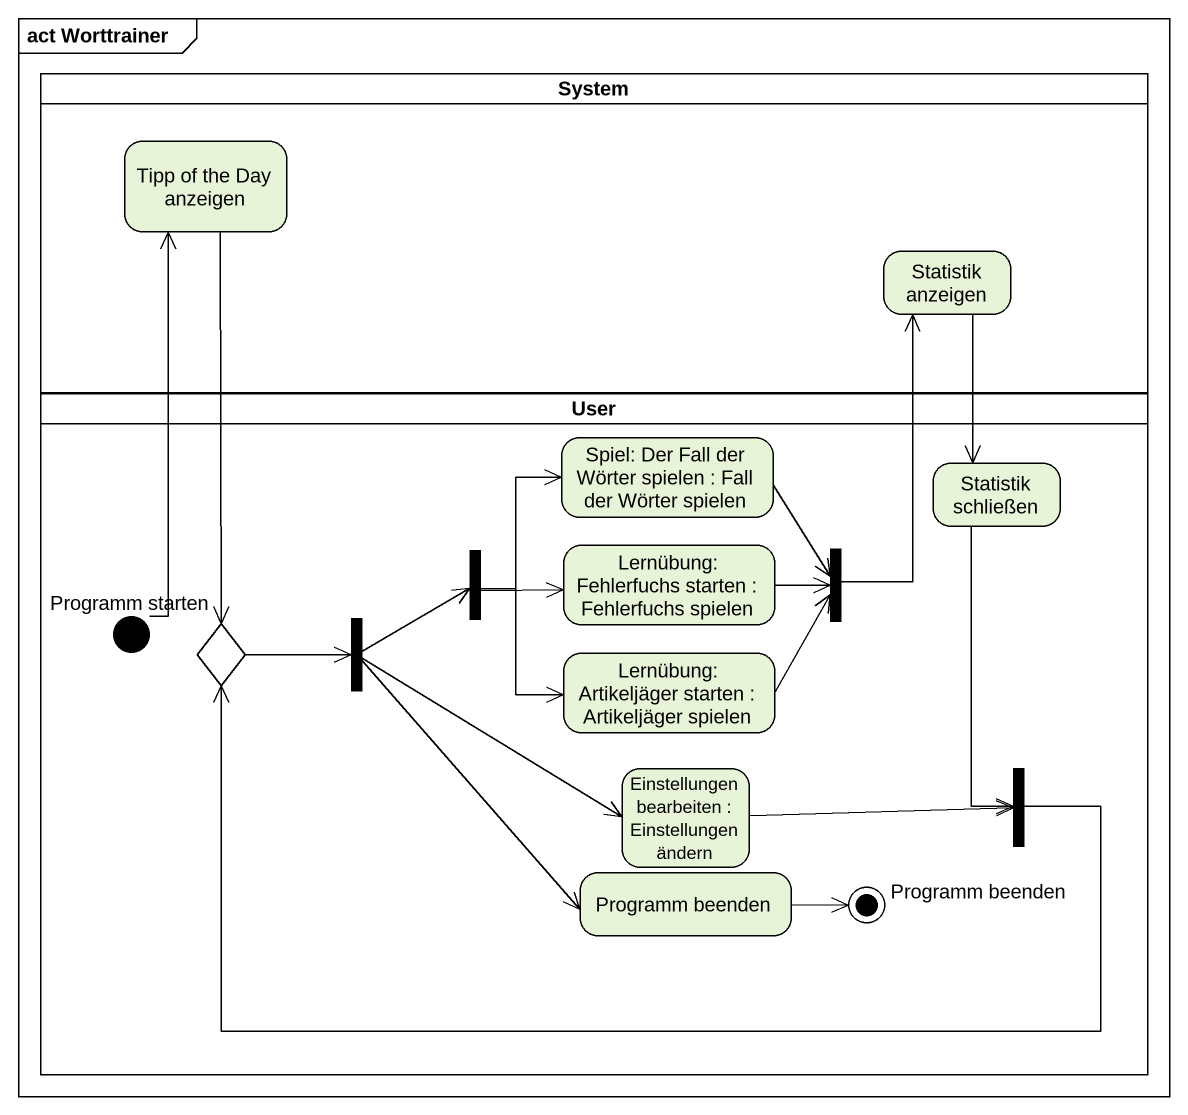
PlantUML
@startuml
mainframe act Worttrainer
hide empty description
state System <<partition>> {
  state "Tipp of the Day anzeigen" as Tipp_of_the_Day_anzeigen
  state "Statistik anzeigen" as Statistik_anzeigen
}
state User <<partition>> {
  state "Spiel: Der Fall der Wörter spielen : Fall der Wörter spielen" as Spiel_Der_Fall_der_Wörter
  state "Statistik schließen" as Statistik_schließen
  state fork1 <<fork>>
  state "Lernübung: Fehlerfuchs starten : Fehlerfuchs spielen" as Lernübung_Fehlerfuchs
  state fork2 <<join>>
  state "Programm starten" as Programm_starten <<start>>
  state choice1 <<choice>>
  state fork3 <<fork>>
  state "Lernübung: Artikeljäger starten : Artikeljäger spielen" as Lernübung_Artikeljäger
  state "Einstellungen bearbeiten : Einstellungen ändern" as Einstellungen_bearbeiten
  state fork4 <<join>>
  state "Programm beenden" as Programm_beenden
  state "Programm beenden" as Programm_beenden_2 <<end>>
}
Tipp_of_the_Day_anzeigen --> choice1
Statistik_anzeigen --> Statistik_schließen
Spiel_Der_Fall_der_Wörter --> fork2
Statistik_schließen --> fork4
fork1 -right-> Spiel_Der_Fall_der_Wörter
fork1 -right-> Lernübung_Fehlerfuchs
fork1 -right-> Lernübung_Artikeljäger
Lernübung_Fehlerfuchs -right-> fork2
fork2 -up-> Statistik_anzeigen
Programm_starten -up-> Tipp_of_the_Day_anzeigen
choice1 -right-> fork3
fork3 -right-> fork1
fork3 -right-> Einstellungen_bearbeiten
fork3 --> Programm_beenden
Lernübung_Artikeljäger -up-> fork2
Einstellungen_bearbeiten -right-> fork4
fork4 -left-> choice1
Programm_beenden -right-> Programm_beenden_2
@enduml
